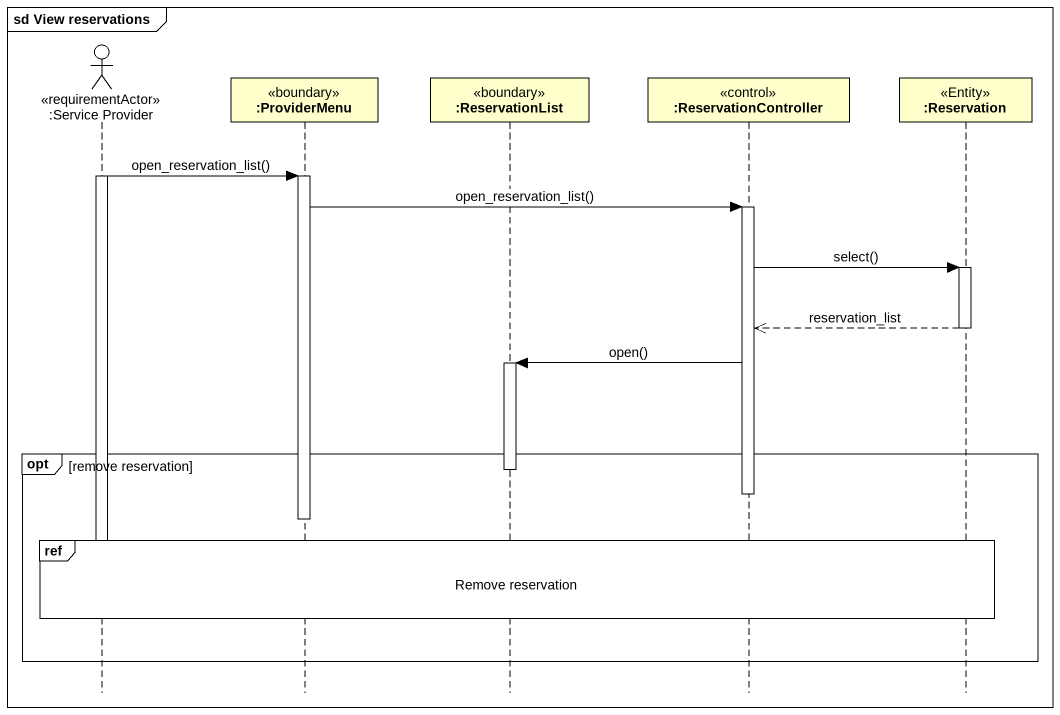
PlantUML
@startuml
mainframe sd View reservations
hide footbox
actor ":Service Provider" as Service_Provider <<requirementActor>>
participant ":ProviderMenu" as ProviderMenu <<boundary>>
participant ":ReservationList" as ReservationList <<boundary>>
participant ":ReservationController" as ReservationController <<control>>
participant ":Reservation" as Reservation <<Entity>>

activate Service_Provider
Service_Provider -> ProviderMenu : open_reservation_list()
activate ProviderMenu
ProviderMenu -> ReservationController : open_reservation_list()
activate ReservationController
ReservationController -> Reservation : select()
activate Reservation
Reservation -->> ReservationController : reservation_list
deactivate Reservation
ReservationController -> ReservationList : open()
activate ReservationList
opt remove reservation
  deactivate ReservationList
  deactivate ReservationController
  deactivate ProviderMenu
  ref over Service_Provider, ProviderMenu, ReservationList, ReservationController, Reservation : Remove reservation
  deactivate Service_Provider
end
@enduml
